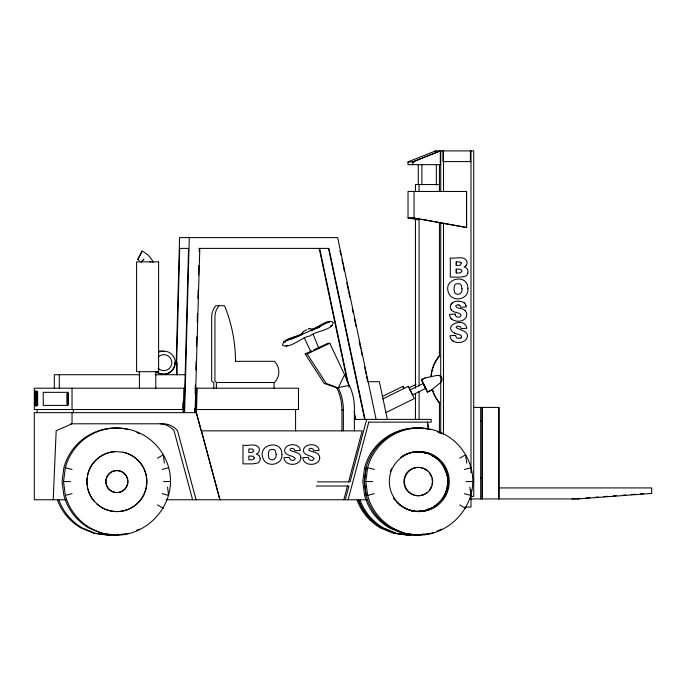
<?xml version="1.0" encoding="UTF-8"?>
<svg xmlns="http://www.w3.org/2000/svg" width="686" height="686" viewBox="0 0 686 686"><rect width="100%" height="100%" fill="white"/><g stroke="black" fill="none" stroke-linecap="round" stroke-linejoin="round"><path stroke-width="1.03" d="M67.657 404.028L67.657 393.713M67.803 404.028L67.803 393.713M435.601 152.901L435.601 150.894L407.973 161.905L407.973 164.657L440.318 164.657L440.318 150.894L412.826 161.905L412.826 164.657M436.339 184.98L436.339 164.657M439.434 433.089L439.434 402.073M439.434 356.085L439.434 222.41M439.434 191.394L439.434 164.657M440.746 433.252L440.746 222.847M440.746 191.463L440.746 150.894M443.499 434.161L443.499 223.344M142.105 251.119L137.663 259.668L142.105 251.119A24.482 24.447 90 0 1 147.507 254.72L148.468 255.604A24.482 24.447 90 0 1 153.098 261.855L152.069 262.541M176.199 363.546L179.569 237.588L337.666 237.588L376.117 419.395M176.628 363.589L179.715 248.401L188.564 248.401L184.165 412.646M182.828 408.47L182.999 402.073M183.076 412.646L183.162 409.533M183.882 388.207L183.308 409.533L34.3 409.533L34.3 388.207L184.44 388.207M184.603 412.646L189.285 237.588M194.618 412.646L194.738 408.384M195.176 393.447L195.416 384.915M195.853 369.986L196.093 361.453M196.53 346.524L196.805 336.92M197.234 321.991L197.482 313.459M197.911 298.53L198.16 289.998M198.588 275.06L198.871 265.465M199.266 251.599L199.36 248.401M195.056 412.646L199.798 248.401M195.922 412.646L196.625 388.207M196.522 409.533L197.131 388.207M53.208 499.768L56.175 430.679L72.03 423.794L72.03 412.646M431.031 376.657L431.202 374.222A36.778 36.727 90 0 1 439.589 355.562M431.245 376.657L431.417 374.222A36.778 36.727 90 0 1 439.803 355.562M447.461 482.121L447.624 480.174M447.435 484.076C447.169 493.38 441.287 501.603 433.861 506.825M447.521 483.098C448.635 471.514 441.484 460.357 431.451 454.912M467.818 273.071C468.641 270.327 466.892 267.308 463.985 266.914C466.566 266.262 467.766 263.21 466.737 260.86C463.453 255.295 455.255 259.162 450.316 257.953L450.316 277.11L460.52 277.11L465.417 276.218A5.102 5.094 -90 0 0 467.826 273.071M63.515 481.563L65.333 467.706A53.542 53.465 -90 0 1 163.285 454.792C190.091 501.526 137.037 554.803 90.243 527.928A53.542 53.465 90 0 1 65.333 495.421L63.515 481.563L70.409 481.563M366.187 467.706L364.369 481.563L366.187 495.421M365.818 481.563L367.645 467.706A53.542 53.465 90 0 1 465.588 454.792C492.402 501.526 439.34 554.803 392.555 527.928A53.542 53.465 -90 0 1 367.645 495.421L365.818 481.563L372.721 481.563M466.634 316.297L466.694 313.03L465.134 310.526M456.353 327.068L456.216 327.642C460.203 330.309 471.008 331.407 466.36 339.218C462.287 344.458 450.385 343.583 450.033 335.72L455.658 335.368L455.933 336.577A2.898 2.898 0 0 0 457.502 338.327L460.966 338.026M343.806 499.768L347.476 486.005M348.574 481.881L362.174 430.859L201.178 430.859L196.282 412.646L196.376 409.533L298.479 409.533L298.479 388.207L194.884 388.207M345.264 499.768L348.925 486.005L316.297 486.005M366.676 419.395L350.023 481.881L317.386 481.881M348.102 499.768L368.785 422.147M301.994 334.013L302.843 331.707L306.805 329.709M466.652 316.297C464.019 323.475 449.887 322.857 449.536 314.42L455.178 314.068M458.402 301.274C453.703 300.271 447.958 305.236 451.208 309.806M343.386 430.859L343.386 410.005A50.335 50.267 90 0 0 342.091 398.66L341.628 396.817A50.335 50.267 -90 0 0 338.284 387.907L344.569 374.753L329.812 343.3L327.788 343.3L313.631 349.954M308.288 329.151L309.695 328.38L311.744 329.657M466.051 265.636L466.506 265.002M404.277 388.473L402.965 386.321L403.411 387.753M385.969 412.543L414.301 398.583L408.333 386.321L408.779 387.753M460.958 338.026L461.644 336.646L460.992 335.317L454.629 333.182M456.344 327.068C457.673 325.224 461.129 326.27 461.189 328.611L466.763 328.285C465.562 316.16 441.218 325.524 454.638 333.182M451.122 304.095L452.194 302.92M286.534 345.53L286.036 345.941L287.365 345.247M329.211 322.068L329.709 321.657L308.263 331.664L283.695 342.022L285.479 341.971M439.983 501.775L434.006 506.825L426.778 510.152M141.17 261.966L142.302 260.903L141.076 261.88M157.446 458.214L163.285 454.792L164.374 463.127M459.749 458.214L465.588 454.792L466.686 463.127M382.188 396.559L402.965 386.321M431.417 390.274L427.352 392.1L421.315 379.812L425.011 377.986L436.81 375.439A4.133 4.125 -90 0 1 441.004 382.222L431.125 390.274L432.291 389.622A36.778 36.727 -90 0 0 439.589 403.214M382.831 398.883L408.333 386.321M421.315 379.812L425.08 377.986M409.345 387.719L416.025 384.426M409.936 390.068L423.296 383.483L424.66 385.952L425.723 388.422L412.363 395.007M427.352 392.1L431.048 390.274M302.38 333.782L303.041 333.456M152.395 262.172L153.098 261.855M312.061 330.146L321.665 325.601M354.379 430.859L354.379 407.51A50.335 50.267 90 0 0 349.277 385.403L336.826 387.907L324.161 383.405L305.141 353.95L311.744 350.838M305.141 353.95L307.174 353.95L329.812 343.3M426.057 510.152L428.707 508.909M303.023 332.813C298.101 337.495 283.327 337.358 282.512 345.109C289.166 349.689 302.852 336.483 310.166 335.934C315.226 330.935 332.324 330.523 333.233 322.489C327.394 317.944 317.944 328.714 311.641 328.98M309.052 328.654L309.695 328.38M291.087 339.236L302.5 334.416M311.058 330.815L314.865 329.203M316.769 328.405L319.625 327.205M136.608 530.278L139.438 529.103M431.528 533.279L433.123 532.619M431.674 533.279L433.269 532.619M437.033 531.058L441.741 529.103M412.68 161.905L440.172 150.894M330.909 325.927L332.05 325.576L330.858 325.764M162.102 469.473L168.619 467.706M464.413 469.473L470.93 467.706M65.333 495.421L71.996 493.654M367.645 495.421L374.307 493.654M418.357 511.533L420.278 511.19M419.077 511.533L421.153 511.19M423.897 510.676L426.924 510.152M112.547 534.454L107.608 535.106L93.768 533.279L80.879 527.928A53.542 53.465 90 0 1 57.478 500.18M113.01 534.583L109.057 535.106L95.217 533.279L82.329 527.928A53.542 53.465 90 0 1 58.927 500.18M128.376 533.408L115.531 535.106L101.691 533.279L88.794 527.928A53.542 53.465 -90 0 1 63.884 495.421L62.057 481.563L63.884 467.706A53.542 53.465 -90 0 1 128.411 429.599M410.151 534.711L407.192 535.106L393.352 533.279L380.456 527.928A53.542 53.465 90 0 1 357.063 500.18M408.642 535.106L413.727 534.454M414.19 534.583L410.237 535.106L396.397 533.279L383.5 527.928A53.542 53.465 -90 0 1 360.107 500.18M419.206 534.711L416.239 535.106L402.399 533.279L389.511 527.928A53.542 53.465 90 0 1 364.592 495.421L362.774 481.563L364.592 467.706A53.542 53.465 -90 0 1 419.223 428.107M421.178 534.454L424.145 534.06M427.112 533.674L429.093 533.408M417.688 535.106L430.688 533.408M572.03 498.936L580.502 498.379M585.784 497.985L590.011 497.659M595.285 497.264L598.458 497.024M603.731 496.621L607.959 496.304M613.241 495.909L616.405 495.669M622.742 495.189L625.906 494.949M631.189 494.546L635.408 494.229M640.69 493.834L643.862 493.594M577.758 498.936L651.7 493.431L651.7 487.926L498.439 487.926M417.122 452.014L420.201 451.92M435.027 150.894L473.734 150.894L473.734 496.364L470.596 496.364M470.99 161.587L442.916 161.587L442.916 150.894M407.973 161.905L414.455 161.905M438.337 184.551L415.45 184.551L415.45 191.463M408.033 217.968L414.052 217.968L466.634 227.52L466.634 191.463L408.033 191.463L408.033 217.968L418.554 219.88M416.428 219.46L422.147 219.46L466.634 227.52M198.889 248.401L328.92 248.401L365.081 419.395M456.276 261.838L460.032 261.949L461.318 263.613L460.014 265.345L456.276 265.465L456.276 261.838L456.284 265.465M149.908 261.855L150.594 261.855M456.276 269.109L460.606 269.238L462.072 270.996L460.589 272.856L456.276 272.994L456.276 269.109L456.284 272.994M235.375 361.316L274.451 361.316A14.955 14.929 -90 0 1 274.451 382.514L216.364 382.514L216.364 388.207M174.698 362.765L176.902 362.765L176.902 374.719M139.875 374.719L54.305 374.719L54.305 388.207M155.096 374.719L185.863 374.719M68.557 393.713L66.902 393.713L66.902 404.028L68.557 404.028M473.374 407.407L498.954 407.407L498.954 498.936M336.826 387.907A50.335 50.267 90 0 1 340.179 396.817L340.642 398.66A50.335 50.267 90 0 1 341.937 410.005L343.386 410.005M480.577 421.17L482.687 421.17M368.271 422.147L431.194 422.147L431.194 419.395L355.365 419.395L354.482 415.219M70.684 423.794L163.688 423.794A18.899 18.865 -90 0 1 177.502 430.679L196.085 499.768M480.577 478.296L482.687 478.296M163.688 481.563L170.445 481.563M466 481.563L472.748 481.563M650.757 493.431L651.7 493.431M470.467 498.936L578.847 498.936M66.448 499.768L34.3 499.768L34.3 412.646L196.428 412.646L219.854 499.768M166.012 499.768L367.807 499.768M465.125 507.057L470.99 507.057L470.99 489.95M458.385 301.274C461.429 301.154 465.177 302.26 466 305.596M417.174 451.594L425.689 452.254A30.004 29.961 -90 0 1 443.105 499.76A30.004 29.961 -90 0 1 392.744 495.489A30.004 29.961 -90 0 1 417.894 451.594M416.299 451.594L420.338 451.92M422.147 452.091L424.24 452.254M412.26 510.959L414.353 511.121M411.54 510.959L414.455 511.207M417.834 535.106L403.848 533.279L390.96 527.928A53.542 53.465 -90 0 1 366.05 495.421L364.223 481.563L366.05 467.706A53.542 53.465 -90 0 1 430.568 429.599M394.802 533.279L408.787 535.106M411.043 217.968L419.292 219.46M367.645 467.706L374.307 469.473M65.333 467.706L71.996 469.473M464.413 493.654L470.93 495.421L469.833 487.086M162.102 493.654L168.619 495.421L167.53 487.086M424.094 452.254L427.918 453.583M428.69 453.918L431.597 454.912L438.02 459.388M423.365 452.254L427.044 453.583M338.284 387.907L326.184 383.405L307.174 353.95M391.106 527.928L403.994 533.279M394.947 533.279L381.905 527.928A53.542 53.465 90 0 1 358.512 500.18M465.983 305.596L466.283 306.985L460.692 307.311C460.632 304.97 457.176 303.924 455.856 305.767L455.718 306.342C457.648 309.24 462.69 307.86 465.151 310.526M458.917 304.987L459.757 305.433M459.749 504.913L465.588 508.335M157.446 504.913L163.285 508.335M138.589 260.148L139.267 260.551M431.528 455.47L433.132 456.584M439.958 375.757L440.824 376.382M452.16 340.496L453.292 341.319M216.725 382.514L214.932 381.022L214.932 317.018A17.553 17.527 -90 0 1 219.048 305.716M213.466 382.514L211.665 381.022L211.665 317.018A17.553 17.527 -90 0 1 215.781 305.716L224.545 305.716A147.216 147.01 -90 0 1 235.478 361.316M463.976 302.637L464.842 303.426M451.199 309.806C453.455 313.365 459.56 311.598 461.163 315.346L459.637 317.172L457.013 317.026A2.898 2.898 0 0 1 455.453 315.277L455.161 314.068M425.723 388.422L423.305 383.568M450.839 318.193L451.68 319.204M410.125 390L412.483 394.707M460.769 262.309L461.172 262.867M304.112 337.589L310.972 351.858M421.676 379.812L427.712 392.1M442.916 465.374L444.579 468.915M444.991 469.799L446.243 472.457M318.879 348.325L313.228 334.639M344.569 374.753L349.277 385.403M201.47 430.859L220 499.768M192.603 499.768L174.021 430.679A18.899 18.865 90 0 0 160.207 423.794M432.446 389.348L432.506 389.622A36.778 36.727 90 0 0 439.803 403.214M387.35 419.395L379.384 381.69L367.619 381.69L366.607 376.485M339.964 250.484L340.839 254.643M341.945 259.857L342.82 264.016M343.266 266.099L344.363 271.304M346.79 282.761L348.325 290.049M348.771 292.133L349.869 297.338M352.295 308.794L353.17 312.962M354.276 318.167L356.034 326.502M359.121 341.079L360.656 348.368M361.102 350.452L362.199 355.657M364.626 367.113L366.161 374.402M328.491 248.401L364.643 419.395M319.642 248.401L348.96 387.067M354.25 412.097L355.794 419.395M319.204 248.401L347.425 381.853M427.507 422.147L428.604 429.53M427.361 422.147L428.296 428.424M174.844 362.765L174.853 364.043A11.559 11.542 -90 0 1 156.451 371.889M498.808 407.407L498.808 498.936M482.464 407.407L482.464 498.936M481.958 407.407L481.958 498.936M480.672 407.407L480.672 498.936M470.99 150.894L470.99 472.834M470.407 150.894L470.407 161.587M466.489 191.463L466.489 227.52M443.499 150.894L443.499 191.463M421.907 164.657L421.907 184.551M419.086 184.551L419.086 191.463M419.086 218.191L419.086 386.046M419.086 391.397L419.086 419.197M418.271 164.657L418.271 184.551M415.45 219.254L415.45 388.19M415.45 393.532L415.45 419.197M414.052 191.463L414.052 217.968M341.937 410.005L341.937 430.859M295.58 409.533L295.58 430.859M274.091 382.514L274.091 388.207M213.826 382.514L213.826 388.207M176.756 362.765L176.756 374.719M155.799 371.692L155.799 388.207M139.412 371.692L139.412 388.207M73.368 409.533L73.368 412.646M72.03 388.207L72.03 409.533M67.52 392.341L67.52 405.409M59.288 374.719L59.288 388.207M37.095 409.533L37.095 412.646M159.229 352.012A11.559 11.542 -90 0 1 175.179 361.025L175.213 364.043A11.559 11.542 -90 0 1 156.811 371.889M159.229 351.206A11.559 11.542 90 0 1 164.211 351.592M158.157 356.977A8.026 8.018 -90 0 1 169.485 356.977A8.026 8.018 -90 0 1 169.485 368.322A8.026 8.018 -90 0 1 158.157 368.322M136.917 432.489A53.542 53.465 -90 0 1 139.635 433.775M126.275 487.069A11.01 10.993 -90 0 1 109.683 490.001A11.01 10.993 -90 0 1 109.683 473.126A11.01 10.993 -90 0 1 126.275 476.058M126.721 476.907A11.01 10.993 -90 0 1 126.721 486.22M123.154 452.254A30.004 29.961 -90 0 1 143.374 495.343A30.004 29.961 -90 0 1 96.572 503.747M94.505 501.663A30.004 29.961 -90 0 1 88.202 490.67M87.919 489.735A30.004 29.961 -90 0 1 87.259 486.854M86.976 484.908A30.004 29.961 -90 0 1 86.993 478.048M87.482 475.149A30.004 29.961 -90 0 1 115.359 451.594L123.377 452.254A30.004 29.961 -90 0 1 140.802 499.76A30.004 29.961 -90 0 1 90.441 495.489A30.004 29.961 -90 0 1 115.591 451.594M408.89 509.861A29.747 29.704 -90 0 0 415.553 511.207L423.305 510.847A29.747 29.704 -90 0 0 420.569 451.92L412.818 452.28A29.747 29.704 -90 0 0 405.426 454.638M407.981 509.544A29.747 29.704 -90 0 1 402.716 507.031M400.307 505.419A29.747 29.704 -90 0 1 396.654 502.186M401.216 457.065A29.747 29.704 -90 0 1 404.56 455.067M425.131 493.826A14.166 14.14 -90 0 1 403.917 481.563A14.166 14.14 -90 0 1 425.131 469.301M425.912 469.79A14.166 14.14 -90 0 1 427.387 470.922M429.282 472.946A14.166 14.14 -90 0 1 431.451 477.019M431.931 478.794A14.166 14.14 -90 0 1 432.171 480.646M432.171 482.49A14.166 14.14 -90 0 1 431.931 484.333M431.451 486.117A14.166 14.14 -90 0 1 429.282 490.181M427.387 492.205A14.166 14.14 -90 0 1 425.912 493.345M421.959 452.306A29.747 29.704 -90 0 1 424.805 452.983M414.061 511.207A29.747 29.704 -90 0 1 412.14 510.976M421.221 428.253A53.542 53.465 -90 0 1 424.214 428.621M427.172 429.153A53.542 53.465 -90 0 1 429.119 429.599M437.222 431.726A53.542 53.465 -90 0 1 441.801 433.775M422.645 452.254A30.004 29.961 90 0 1 424.54 452.734M420.552 511.259A30.004 29.961 90 0 1 418.606 511.473M424.96 452.254A30.004 29.961 -90 0 1 446.749 491.751A30.004 29.961 -90 0 1 404.8 508.215M402.262 506.74A30.004 29.961 -90 0 1 399.861 505.007M395.659 500.917A30.004 29.961 -90 0 1 393.335 497.753M390.377 471.385A30.004 29.961 -90 0 1 391.509 468.658M400.778 457.408A30.004 29.961 -90 0 1 416.196 451.654M382.051 527.928A53.542 53.465 -90 0 1 358.658 500.18M35.972 397.683L36.118 402.519L36.118 394.767L35.972 397.683M36.487 398.523C35.621 426.032 35.475 370.834 36.487 398.523M35.655 401.567L35.526 405.074L34.995 405.443L34.995 391.809L35.569 392.786L35.655 401.567M36.607 394.544L36.907 405.675L36.898 391.577L36.607 394.544M37.327 394.544L37.627 405.675L37.627 391.577L37.327 394.544M35.406 395.831C35.295 399.784 35.235 391.963 35.406 395.831M35.432 401.087C35.252 405.349 35.235 396.988 35.432 401.087M276.106 454.303C276.775 457.528 273.971 461.103 270.593 459.551A3.37 3.361 -90 0 1 268.895 457.914L268.303 454.561L268.895 451.191A3.421 3.413 -90 0 1 270.593 449.544L273.791 449.536A3.413 3.404 -90 0 1 275.506 451.148L276.106 454.303M281.877 454.381C283.069 463.239 271.244 467.243 265.302 461.875A8.644 8.635 90 0 1 263.261 458.831C256.538 444.236 282.118 438.628 281.877 454.381M461.961 288.643C462.647 291.944 459.774 295.606 456.31 294.02A3.447 3.447 -90 0 1 454.569 292.339L453.969 288.9L454.578 285.445A3.507 3.499 -90 0 1 456.31 283.764L459.586 283.755A3.49 3.49 -90 0 1 461.352 285.41L461.961 288.643M467.869 288.72C469.095 297.801 456.979 301.9 450.891 296.403A8.858 8.841 -90 0 1 448.798 293.282C441.913 278.327 468.118 272.574 467.869 288.72M260.243 458.548L260.071 459.929A4.982 4.974 -90 0 1 257.722 462.999L252.945 463.865L242.99 463.865L242.99 445.18C247.809 446.346 255.809 442.581 259.016 448.009C260.02 450.299 258.845 453.275 256.332 453.926L259.291 455.59L260.243 458.548M300.914 457.785C300.537 466.523 284.261 466.583 283.978 457.682L289.466 457.339L289.732 458.522A2.83 2.83 0 0 0 291.276 460.229L293.831 460.366L295.306 458.591C292.965 454.732 282.932 456.044 284.887 448.927C287.348 442.907 299.653 443.173 300.296 450.428L294.86 450.745C294.809 448.473 291.43 447.443 290.144 449.236L290.118 450.23C293.659 452.537 300.897 451.885 300.914 457.785M319.745 457.785C319.367 466.523 303.101 466.583 302.809 457.682L308.297 457.339L308.571 458.522A2.83 2.83 0 0 0 310.106 460.229L312.662 460.366L314.145 458.591C311.804 454.732 301.763 456.044 303.718 448.927C306.179 442.907 318.484 443.173 319.136 450.428L313.699 450.745C313.639 448.473 310.269 447.443 308.974 449.236L308.949 450.23C312.49 452.537 319.727 451.885 319.745 457.785M253.726 450.693L252.465 452.391L248.812 452.511L248.812 448.961L252.474 449.081L253.726 450.693M254.463 457.905L253.023 459.723L248.812 459.852L248.812 456.061L253.023 456.19L254.463 457.905M143.803 259.282L143.005 260.157L143.803 259.282M158.612 261.855L136.591 261.855L136.591 371.692L158.612 371.692L158.612 261.855M67.94 392.341L43.252 392.341L43.252 405.409L67.94 405.409L67.94 392.341M126.498 487.069A11.01 10.993 -90 0 0 116.98 470.553A11.01 10.993 -90 0 0 107.453 487.069A11.01 10.993 -90 0 0 126.498 487.069M430.791 488.646A14.166 14.14 -90 0 0 418.546 467.398A14.166 14.14 -90 0 0 406.301 488.646A14.166 14.14 -90 0 0 430.791 488.646"/></g></svg>
